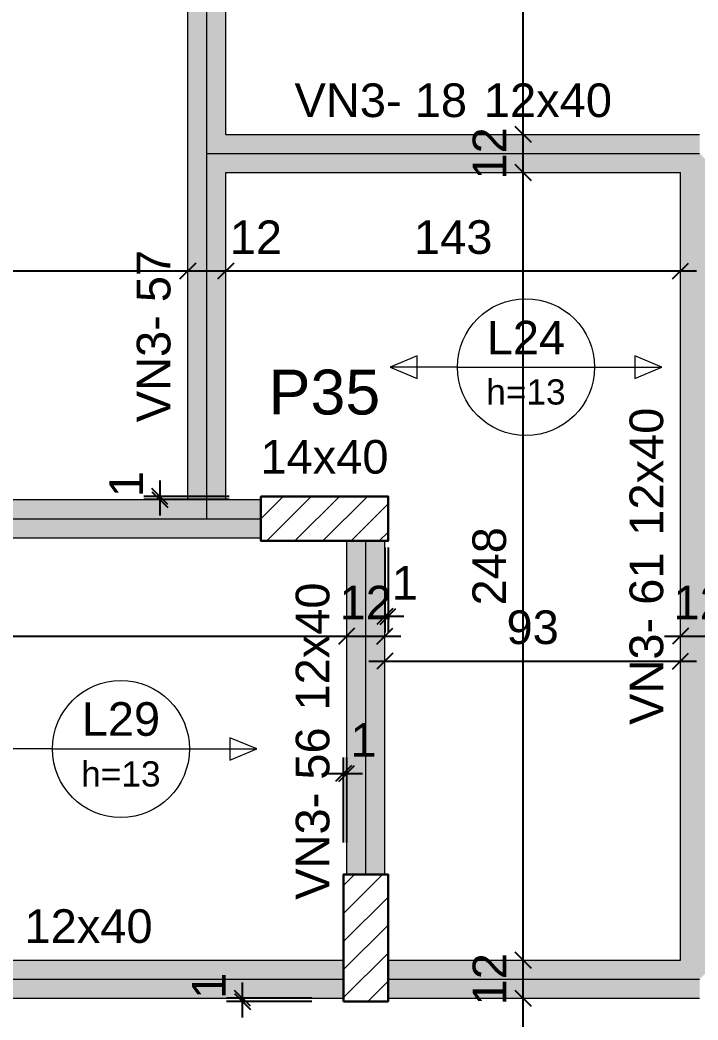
# Model space of a CAD drawing. Header units: millimetres. Extents: x -8 to 605, y -494 to 220.
# Drawn here: x 6.74 to 11, y -450.72 to -444.42 of the extents above; entities that cross this region are included whole.
import ezdxf

# ---------------------------------------------------------------- set-up
doc = ezdxf.new("R2010")
doc.units = ezdxf.units.MM
doc.header["$MEASUREMENT"] = 0
doc.linetypes.add('NULL', pattern=[0])
for name, color, linetype, lineweight in [('FO-Cotas', 5, 'Continuous', 5), ('FO-Eixos', 5, 'Continuous', 5), ('FO-Hachura pilar que passa', 19, 'Continuous', 5), ('FO-Hachura viga', 43, 'Continuous', 5), ('FO-Pilares', 4, 'Continuous', 30), ('FO-Textos das lajes', 1, 'Continuous', 20), ('FO-Textos das vigas', 7, 'Continuous', 5), ('FO-Textos dos pilares', 7, 'Continuous', 5), ('FO-Vigas', 1, 'Continuous', 20)]:
    doc.layers.add(name, color=color, linetype=linetype, lineweight=lineweight)
doc.styles.add('Arial', font='arial.ttf')
doc.dimstyles.new('UM_50.000000', dxfattribs={"dimtxt": 0.18, "dimasz": 0.1, "dimexe": 0.1, "dimexo": 0.2, "dimgap": 0, "dimtad": 1, "dimtih": 1, "dimtoh": 1, "dimdec": 1, "dimlfac": 50, "dimzin": 0, "dimdsep": 46, "dimtxsty": 'Standard', "dimcen": 0.09, "dimdle": 0.1, "dimadec": 1, "dimazin": 2, "dimtfac": 1, "dimtdec": 4, "dimtofl": 0, "dimtmove": 0, "dimatfit": 3, "dimfxl": 1, "dimtolj": 1, "dimarcsym": 0})
pattern_1 = [(45, (-4.58844, -411.61486), (-0.08838835, 0.08838835), [])]

# ---------------------------------------------------------------- blocks, each defined once
blk = doc.blocks.new('_Oblique')
at = {"color": 0, "linetype": 'ByBlock', "lineweight": -2}
blk.add_line((-0.5, -0.5), (0.5, 0.5), dxfattribs=at)
blk = doc.blocks.new('*D4236')
at = {"layer": 'Defpoints', "color": 0, "transparency": 16777216}
for p in [(3.6316, -448.3049), (8.7916, -448.3049), (8.7916, -448.3049)]:
    blk.add_point(p, dxfattribs=at)
at = {"layer": 'FO-Cotas', "color": 0, "lineweight": -2, "transparency": 16777216}
blk.add_line((3.5316, -448.3049), (8.8916, -448.3049), dxfattribs=at)
at = {"layer": 'FO-Cotas', "color": 0, "lineweight": -2, "transparency": 16777216, "xscale": 0.1, "yscale": 0.1, "zscale": 0.1, "rotation": 180}
blk.add_blockref('_Oblique', (3.6316, -448.3049), dxfattribs=at)
at = {"layer": 'FO-Cotas', "color": 0, "lineweight": -2, "transparency": 16777216, "xscale": 0.1, "yscale": 0.1, "zscale": 0.1}
blk.add_blockref('_Oblique', (8.7916, -448.3049), dxfattribs=at)
at = {"layer": 'FO-Cotas', "color": 7, "transparency": 16777216, "insert": (6.2116, -448.0931), "char_height": 0.2118, "attachment_point": 5, "rotation": 0.00573, "style": 'Arial'}
blk.add_mtext('\\A1;258', dxfattribs=at)
blk = doc.blocks.new('*D4237')
at = {"layer": 'Defpoints', "color": 0, "transparency": 16777216}
for p in [(8.7916, -448.3049), (9.0316, -448.3049), (9.0316, -448.3049)]:
    blk.add_point(p, dxfattribs=at)
at = {"layer": 'FO-Cotas', "color": 0, "lineweight": -2, "transparency": 16777216}
blk.add_line((8.6916, -448.3049), (9.1316, -448.3049), dxfattribs=at)
at = {"layer": 'FO-Cotas', "color": 0, "lineweight": -2, "transparency": 16777216, "xscale": 0.1, "yscale": 0.1, "zscale": 0.1, "rotation": 180}
blk.add_blockref('_Oblique', (8.7916, -448.3049), dxfattribs=at)
at = {"layer": 'FO-Cotas', "color": 0, "lineweight": -2, "transparency": 16777216, "xscale": 0.1, "yscale": 0.1, "zscale": 0.1}
blk.add_blockref('_Oblique', (9.0316, -448.3049), dxfattribs=at)
at = {"layer": 'FO-Cotas', "color": 7, "transparency": 16777216, "insert": (8.9116, -448.0931), "char_height": 0.2118, "attachment_point": 5, "rotation": 0.00573, "style": 'Arial'}
blk.add_mtext('\\A1;12', dxfattribs=at)
blk = doc.blocks.new('*D4238')
at = {"layer": 'Defpoints', "color": 0, "transparency": 16777216}
for p in [(9.0316, -448.4616), (10.8916, -448.4616), (10.8916, -448.4616)]:
    blk.add_point(p, dxfattribs=at)
at = {"layer": 'FO-Cotas', "color": 0, "lineweight": -2, "transparency": 16777216}
blk.add_line((8.9316, -448.4616), (10.9916, -448.4616), dxfattribs=at)
at = {"layer": 'FO-Cotas', "color": 0, "lineweight": -2, "transparency": 16777216, "xscale": 0.1, "yscale": 0.1, "zscale": 0.1, "rotation": 180}
blk.add_blockref('_Oblique', (9.0316, -448.4616), dxfattribs=at)
at = {"layer": 'FO-Cotas', "color": 0, "lineweight": -2, "transparency": 16777216, "xscale": 0.1, "yscale": 0.1, "zscale": 0.1}
blk.add_blockref('_Oblique', (10.8916, -448.4616), dxfattribs=at)
at = {"layer": 'FO-Cotas', "color": 7, "transparency": 16777216, "insert": (9.9616, -448.2498), "char_height": 0.2118, "attachment_point": 5, "rotation": 0.00573, "style": 'Arial'}
blk.add_mtext('\\A1;93', dxfattribs=at)
blk = doc.blocks.new('*D4239')
at = {"layer": 'Defpoints', "color": 0, "transparency": 16777216}
for p in [(10.8916, -448.3049), (11.1316, -448.3049), (11.1316, -448.3049)]:
    blk.add_point(p, dxfattribs=at)
at = {"layer": 'FO-Cotas', "color": 0, "lineweight": -2, "transparency": 16777216}
blk.add_line((10.7916, -448.3049), (11.2316, -448.3049), dxfattribs=at)
at = {"layer": 'FO-Cotas', "color": 0, "lineweight": -2, "transparency": 16777216, "xscale": 0.1, "yscale": 0.1, "zscale": 0.1, "rotation": 180}
blk.add_blockref('_Oblique', (10.8916, -448.3049), dxfattribs=at)
at = {"layer": 'FO-Cotas', "color": 0, "lineweight": -2, "transparency": 16777216, "xscale": 0.1, "yscale": 0.1, "zscale": 0.1}
blk.add_blockref('_Oblique', (11.1316, -448.3049), dxfattribs=at)
at = {"layer": 'FO-Cotas', "color": 7, "transparency": 16777216, "insert": (11.0116, -448.0931), "char_height": 0.2118, "attachment_point": 5, "rotation": 0.00573, "style": 'Arial'}
blk.add_mtext('\\A1;12', dxfattribs=at)
blk = doc.blocks.new('*D4251')
at = {"layer": 'Defpoints', "color": 0, "transparency": 16777216}
for p in [(0.7316, -446.0049), (7.7916, -446.0049), (7.7916, -446.0049)]:
    blk.add_point(p, dxfattribs=at)
at = {"layer": 'FO-Cotas', "color": 0, "lineweight": -2, "transparency": 16777216}
blk.add_line((0.6316, -446.0049), (7.8916, -446.0049), dxfattribs=at)
at = {"layer": 'FO-Cotas', "color": 0, "lineweight": -2, "transparency": 16777216, "xscale": 0.1, "yscale": 0.1, "zscale": 0.1, "rotation": 180}
blk.add_blockref('_Oblique', (0.7316, -446.0049), dxfattribs=at)
at = {"layer": 'FO-Cotas', "color": 0, "lineweight": -2, "transparency": 16777216, "xscale": 0.1, "yscale": 0.1, "zscale": 0.1}
blk.add_blockref('_Oblique', (7.7916, -446.0049), dxfattribs=at)
at = {"layer": 'FO-Cotas', "color": 7, "transparency": 16777216, "insert": (4.2616, -445.7931), "char_height": 0.2118, "attachment_point": 5, "rotation": 0.00573, "style": 'Arial'}
blk.add_mtext('\\A1;353', dxfattribs=at)
blk = doc.blocks.new('*D4252')
at = {"layer": 'Defpoints', "color": 0, "transparency": 16777216}
for p in [(7.7916, -446.0049), (8.0316, -446.0049), (8.0316, -446.0049)]:
    blk.add_point(p, dxfattribs=at)
at = {"layer": 'FO-Cotas', "color": 0, "lineweight": -2, "transparency": 16777216}
blk.add_line((7.6916, -446.0049), (8.1316, -446.0049), dxfattribs=at)
at = {"layer": 'FO-Cotas', "color": 0, "lineweight": -2, "transparency": 16777216, "xscale": 0.1, "yscale": 0.1, "zscale": 0.1, "rotation": 180}
blk.add_blockref('_Oblique', (7.7916, -446.0049), dxfattribs=at)
at = {"layer": 'FO-Cotas', "color": 0, "lineweight": -2, "transparency": 16777216, "xscale": 0.1, "yscale": 0.1, "zscale": 0.1}
blk.add_blockref('_Oblique', (8.0316, -446.0049), dxfattribs=at)
at = {"layer": 'FO-Cotas', "color": 7, "transparency": 16777216, "insert": (8.2201, -445.7931), "char_height": 0.2118, "attachment_point": 5, "rotation": 0.00573, "style": 'Arial'}
blk.add_mtext('\\A1;12', dxfattribs=at)
blk = doc.blocks.new('*D4253')
at = {"layer": 'Defpoints', "color": 0, "transparency": 16777216}
for p in [(8.0316, -446.0049), (10.8916, -446.0049), (10.8916, -446.0049)]:
    blk.add_point(p, dxfattribs=at)
at = {"layer": 'FO-Cotas', "color": 0, "lineweight": -2, "transparency": 16777216}
blk.add_line((7.9316, -446.0049), (10.9916, -446.0049), dxfattribs=at)
at = {"layer": 'FO-Cotas', "color": 0, "lineweight": -2, "transparency": 16777216, "xscale": 0.1, "yscale": 0.1, "zscale": 0.1, "rotation": 180}
blk.add_blockref('_Oblique', (8.0316, -446.0049), dxfattribs=at)
at = {"layer": 'FO-Cotas', "color": 0, "lineweight": -2, "transparency": 16777216, "xscale": 0.1, "yscale": 0.1, "zscale": 0.1}
blk.add_blockref('_Oblique', (10.8916, -446.0049), dxfattribs=at)
at = {"layer": 'FO-Cotas', "color": 7, "transparency": 16777216, "insert": (9.4616, -445.7931), "char_height": 0.2118, "attachment_point": 5, "rotation": 0.00573, "style": 'Arial'}
blk.add_mtext('\\A1;143', dxfattribs=at)
blk = doc.blocks.new('*D4330')
at = {"layer": 'Defpoints', "color": 0, "transparency": 16777216}
for p in [(9.9016, -450.5847), (9.9016, -450.5847), (9.9016, -456.2447)]:
    blk.add_point(p, dxfattribs=at)
at = {"layer": 'FO-Cotas', "color": 0, "lineweight": -2, "transparency": 16777216}
blk.add_line((9.9016, -456.3447), (9.9016, -450.4847), dxfattribs=at)
at = {"layer": 'FO-Cotas', "color": 0, "lineweight": -2, "transparency": 16777216, "xscale": 0.1, "yscale": 0.1, "zscale": 0.1}
for p, rotation in [((9.9016, -450.5847), 90), ((9.9016, -456.2447), 270)]:
    blk.add_blockref('_Oblique', p, dxfattribs=dict(at, rotation=rotation))
at = {"layer": 'FO-Cotas', "color": 7, "transparency": 16777216, "insert": (9.6898, -453.4147), "char_height": 0.2118, "attachment_point": 5, "rotation": 90, "style": 'Arial'}
blk.add_mtext('\\A1;283', dxfattribs=at)
blk = doc.blocks.new('*D4331')
at = {"layer": 'Defpoints', "color": 0, "transparency": 16777216}
for p in [(9.9016, -450.3447), (9.9016, -450.3447), (9.9016, -450.5847)]:
    blk.add_point(p, dxfattribs=at)
at = {"layer": 'FO-Cotas', "color": 0, "lineweight": -2, "transparency": 16777216}
blk.add_line((9.9016, -450.6847), (9.9016, -450.2447), dxfattribs=at)
at = {"layer": 'FO-Cotas', "color": 0, "lineweight": -2, "transparency": 16777216, "xscale": 0.1, "yscale": 0.1, "zscale": 0.1}
for p, rotation in [((9.9016, -450.3447), 90), ((9.9016, -450.5847), 270)]:
    blk.add_blockref('_Oblique', p, dxfattribs=dict(at, rotation=rotation))
at = {"layer": 'FO-Cotas', "color": 7, "transparency": 16777216, "insert": (9.6898, -450.4647), "char_height": 0.2118, "attachment_point": 5, "rotation": 90, "style": 'Arial'}
blk.add_mtext('\\A1;12', dxfattribs=at)
blk = doc.blocks.new('*D4332')
at = {"layer": 'Defpoints', "color": 0, "transparency": 16777216}
for p in [(9.9016, -445.3847), (9.9016, -445.3847), (9.9016, -450.3447)]:
    blk.add_point(p, dxfattribs=at)
at = {"layer": 'FO-Cotas', "color": 0, "lineweight": -2, "transparency": 16777216}
blk.add_line((9.9016, -450.4447), (9.9016, -445.2847), dxfattribs=at)
at = {"layer": 'FO-Cotas', "color": 0, "lineweight": -2, "transparency": 16777216, "xscale": 0.1, "yscale": 0.1, "zscale": 0.1}
for p, rotation in [((9.9016, -445.3847), 90), ((9.9016, -450.3447), 270)]:
    blk.add_blockref('_Oblique', p, dxfattribs=dict(at, rotation=rotation))
at = {"layer": 'FO-Cotas', "color": 7, "transparency": 16777216, "insert": (9.6898, -447.8647), "char_height": 0.2118, "attachment_point": 5, "rotation": 90, "style": 'Arial'}
blk.add_mtext('\\A1;248', dxfattribs=at)
blk = doc.blocks.new('*D4333')
at = {"layer": 'Defpoints', "color": 0, "transparency": 16777216}
for p in [(9.9016, -445.1447), (9.9016, -445.1447), (9.9016, -445.3847)]:
    blk.add_point(p, dxfattribs=at)
at = {"layer": 'FO-Cotas', "color": 0, "lineweight": -2, "transparency": 16777216}
blk.add_line((9.9016, -445.4847), (9.9016, -445.0447), dxfattribs=at)
at = {"layer": 'FO-Cotas', "color": 0, "lineweight": -2, "transparency": 16777216, "xscale": 0.1, "yscale": 0.1, "zscale": 0.1}
for p, rotation in [((9.9016, -445.1447), 90), ((9.9016, -445.3847), 270)]:
    blk.add_blockref('_Oblique', p, dxfattribs=dict(at, rotation=rotation))
at = {"layer": 'FO-Cotas', "color": 7, "transparency": 16777216, "insert": (9.6898, -445.2647), "char_height": 0.2118, "attachment_point": 5, "rotation": 90, "style": 'Arial'}
blk.add_mtext('\\A1;12', dxfattribs=at)
blk = doc.blocks.new('*D4334')
at = {"layer": 'Defpoints', "color": 0, "transparency": 16777216}
for p in [(9.9016, -438.0849), (9.9016, -438.0849), (9.9016, -445.1447)]:
    blk.add_point(p, dxfattribs=at)
at = {"layer": 'FO-Cotas', "color": 0, "lineweight": -2, "transparency": 16777216}
blk.add_line((9.9016, -445.2447), (9.9016, -437.9849), dxfattribs=at)
at = {"layer": 'FO-Cotas', "color": 0, "lineweight": -2, "transparency": 16777216, "xscale": 0.1, "yscale": 0.1, "zscale": 0.1}
for p, rotation in [((9.9016, -438.0849), 90), ((9.9016, -445.1447), 270)]:
    blk.add_blockref('_Oblique', p, dxfattribs=dict(at, rotation=rotation))
at = {"layer": 'FO-Cotas', "color": 7, "transparency": 16777216, "insert": (9.6898, -441.6148), "char_height": 0.2118, "attachment_point": 5, "rotation": 90, "style": 'Arial'}
blk.add_mtext('\\A1;353', dxfattribs=at)
blk = doc.blocks.new('*D4408')
at = {"layer": 'Defpoints', "color": 0, "transparency": 16777216}
for p in [(9.0316, -447.5454), (9.0516, -447.5454), (9.0316, -448.1808)]:
    blk.add_point(p, dxfattribs=at)
at = {"layer": 'FO-Cotas', "color": 0, "lineweight": -2, "transparency": 16777216}
for p, q in [((9.0316, -447.7454), (9.0316, -448.2808)), ((9.0516, -447.7454), (9.0516, -448.2808)), ((9.1516, -448.1808), (8.9316, -448.1808))]:
    blk.add_line(p, q, dxfattribs=at)
at = {"layer": 'FO-Cotas', "color": 0, "lineweight": -2, "transparency": 16777216, "xscale": 0.1, "yscale": 0.1, "zscale": 0.1, "rotation": 180}
blk.add_blockref('_Oblique', (9.0316, -448.1808), dxfattribs=at)
at = {"layer": 'FO-Cotas', "color": 0, "lineweight": -2, "transparency": 16777216, "xscale": 0.1, "yscale": 0.1, "zscale": 0.1}
blk.add_blockref('_Oblique', (9.0516, -448.1808), dxfattribs=at)
at = {"layer": 'FO-Cotas', "color": 7, "transparency": 16777216, "insert": (9.1578, -447.969), "char_height": 0.2118, "attachment_point": 5, "rotation": 0.00573, "style": 'Arial'}
blk.add_mtext('\\A1;1', dxfattribs=at)
blk = doc.blocks.new('*D4411')
at = {"layer": 'Defpoints', "color": 0, "transparency": 16777216}
for p in [(8.7916, -449.1693), (8.7716, -449.8047), (8.7916, -449.8047)]:
    blk.add_point(p, dxfattribs=at)
at = {"layer": 'FO-Cotas', "color": 0, "lineweight": -2, "transparency": 16777216}
for p, q in [((8.7716, -449.6047), (8.7716, -449.0693)), ((8.7916, -449.6047), (8.7916, -449.0693)), ((8.6716, -449.1693), (8.8916, -449.1693))]:
    blk.add_line(p, q, dxfattribs=at)
at = {"layer": 'FO-Cotas', "color": 0, "lineweight": -2, "transparency": 16777216, "xscale": 0.1, "yscale": 0.1, "zscale": 0.1, "rotation": 180}
blk.add_blockref('_Oblique', (8.7716, -449.1693), dxfattribs=at)
at = {"layer": 'FO-Cotas', "color": 0, "lineweight": -2, "transparency": 16777216, "xscale": 0.1, "yscale": 0.1, "zscale": 0.1}
blk.add_blockref('_Oblique', (8.7916, -449.1693), dxfattribs=at)
at = {"layer": 'FO-Cotas', "color": 7, "transparency": 16777216, "insert": (8.8978, -448.9575), "char_height": 0.2118, "attachment_point": 5, "rotation": 0.00573, "style": 'Arial'}
blk.add_mtext('\\A1;1', dxfattribs=at)
blk = doc.blocks.new('*D4486')
at = {"layer": 'Defpoints', "color": 0, "transparency": 16777216}
for p in [(8.2516, -447.4249), (7.6162, -447.4449), (8.2516, -447.4449)]:
    blk.add_point(p, dxfattribs=at)
at = {"layer": 'FO-Cotas', "color": 0, "lineweight": -2, "transparency": 16777216}
for p, q in [((7.6162, -447.3249), (7.6162, -447.5449)), ((8.0516, -447.4249), (7.5162, -447.4249)), ((8.0516, -447.4449), (7.5162, -447.4449))]:
    blk.add_line(p, q, dxfattribs=at)
at = {"layer": 'FO-Cotas', "color": 0, "lineweight": -2, "transparency": 16777216, "xscale": 0.1, "yscale": 0.1, "zscale": 0.1}
for p, rotation in [((7.6162, -447.4249), 90), ((7.6162, -447.4449), 270)]:
    blk.add_blockref('_Oblique', p, dxfattribs=dict(at, rotation=rotation))
at = {"layer": 'FO-Cotas', "color": 7, "transparency": 16777216, "insert": (7.4044, -447.3466), "char_height": 0.2118, "attachment_point": 5, "rotation": 90, "style": 'Arial'}
blk.add_mtext('\\A1;1', dxfattribs=at)
blk = doc.blocks.new('*D4489')
at = {"layer": 'Defpoints', "color": 0, "transparency": 16777216}
for p in [(8.1362, -450.5847), (8.7716, -450.5847), (8.7716, -450.6047)]:
    blk.add_point(p, dxfattribs=at)
at = {"layer": 'FO-Cotas', "color": 0, "lineweight": -2, "transparency": 16777216}
for p, q in [((8.1362, -450.7047), (8.1362, -450.4847)), ((8.5716, -450.5847), (8.0362, -450.5847)), ((8.5716, -450.6047), (8.0362, -450.6047))]:
    blk.add_line(p, q, dxfattribs=at)
at = {"layer": 'FO-Cotas', "color": 0, "lineweight": -2, "transparency": 16777216, "xscale": 0.1, "yscale": 0.1, "zscale": 0.1}
for p, rotation in [((8.1362, -450.5847), 90), ((8.1362, -450.6047), 270)]:
    blk.add_blockref('_Oblique', p, dxfattribs=dict(at, rotation=rotation))
at = {"layer": 'FO-Cotas', "color": 7, "transparency": 16777216, "insert": (7.9244, -450.5064), "char_height": 0.2118, "attachment_point": 5, "rotation": 90, "style": 'Arial'}
blk.add_mtext('\\A1;1', dxfattribs=at)

msp = doc.modelspace()

# ---------------------------------------------------------------- hatches: boundary and pattern name
at = {"layer": 'FO-Hachura pilar que passa', "linetype": 'Continuous', "ltscale": 0.2}
h = msp.add_hatch(dxfattribs=at)
h.set_pattern_fill('ANSI31', color=19, style=0)
h.set_pattern_definition(pattern_1)
h.paths.add_polyline_path([(8.2516, -447.4249), (8.2516, -447.5649), (8.2516, -447.7049), (8.6516, -447.7049), (9.0516, -447.7049), (9.0516, -447.5649), (9.0516, -447.4249), (8.6516, -447.4249)])
h = msp.add_hatch(dxfattribs=at)
h.set_pattern_fill('ANSI31', color=19, style=0)
h.set_pattern_definition(pattern_1)
h.paths.add_polyline_path([(8.7716, -450.6047), (8.9116, -450.6047), (9.0516, -450.6047), (9.0516, -450.2047), (9.0516, -449.8047), (8.9116, -449.8047), (8.7716, -449.8047), (8.7716, -450.2047)])
at = {"layer": 'FO-Hachura viga', "linetype": 'Continuous', "ltscale": 0.2}
for points in [[(8.0316, -445.1447), (8.0316, -445.1447), (8.0316, -442.1247), (7.7916, -442.1247), (7.7916, -445.2647), (7.9116, -445.2647), (8.0316, -445.1447)], [(11.0116, -445.2647), (11.0116, -445.2647), (11.0116, -445.1447), (8.0316, -445.1447), (7.9116, -445.2647), (8.0316, -445.3847), (10.8916, -445.3847), (11.0116, -445.2647)], [(8.0316, -447.4449), (8.0316, -447.4449), (8.0316, -445.3847), (7.9116, -445.2647), (7.7918, -445.2647), (7.7918, -447.4449), (7.9116, -447.5649), (8.0316, -447.4449)], [(11.1316, -450.3449), (11.1316, -450.3449), (11.1316, -445.3847), (11.0116, -445.2647), (10.8916, -445.3847), (10.8916, -450.3447), (11.0116, -450.4649), (11.1316, -450.3449)], [(7.9116, -447.5649), (7.9116, -447.5649), (7.7918, -447.4449), (3.5116, -447.4449), (3.5116, -447.5649), (3.6316, -447.6849), (7.9116, -447.6849), (7.9116, -447.5649)], [(8.2516, -447.4449), (8.2516, -447.4449), (8.0316, -447.4449), (7.9116, -447.5649), (7.9116, -447.6849), (8.2516, -447.6849), (8.2516, -447.4449)], [(9.0316, -447.7049), (9.0316, -447.7049), (8.7916, -447.7049), (8.7916, -449.8047), (9.0316, -449.8047), (9.0316, -447.7049)], [(8.7716, -450.3449), (8.7716, -450.3449), (4.3716, -450.3449), (4.3716, -450.5849), (8.7716, -450.5849), (8.7716, -450.3449)], [(11.0116, -450.4649), (11.0116, -450.4649), (10.8916, -450.3447), (9.0516, -450.3447), (9.0516, -450.5847), (11.0116, -450.5847), (11.0116, -450.4649)]]:
    msp.add_hatch(color=43, dxfattribs=at).paths.add_polyline_path(points)

# ---------------------------------------------------------------- linework, layer by layer
at = {"layer": 'FO-Eixos'}
for p, q in [((7.9116, -445.2647), (7.9116, -442.1247)), ((7.9116, -447.5649), (7.9116, -445.2647)), ((7.9116, -445.2647), (11.0116, -445.2647)), ((3.5116, -447.5649), (7.9116, -447.5649)), ((7.9116, -447.5649), (8.2516, -447.5649)), ((8.9116, -449.8047), (8.9116, -447.7049)), ((4.3716, -450.4647), (8.7716, -450.4647)), ((9.0516, -450.4647), (11.0116, -450.4647))]:
    msp.add_line(p, q, dxfattribs=at)
at = {"layer": 'FO-Pilares'}
for points in [[(8.2516, -447.4249), (8.2516, -447.5649), (8.2516, -447.7049), (8.6516, -447.7049), (9.0516, -447.7049), (9.0516, -447.5649), (9.0516, -447.4249), (8.6516, -447.4249), (8.2516, -447.4249)], [(8.7716, -450.6047), (8.9116, -450.6047), (9.0516, -450.6047), (9.0516, -450.2047), (9.0516, -449.8047), (8.9116, -449.8047), (8.7716, -449.8047), (8.7716, -450.2047), (8.7716, -450.6047)]]:
    msp.add_lwpolyline(points, close=True, dxfattribs=at)
at = {"layer": 'FO-Textos das lajes'}
for p, q in [((9.2342, -446.5399), (9.0647, -446.6105)), ((9.2342, -446.6811), (9.2342, -446.5399)), ((10.7739, -446.6105), (10.6045, -446.5399)), ((10.6045, -446.5399), (10.6045, -446.6811)), ((9.0647, -446.6105), (9.2342, -446.6811)), ((9.4883, -446.6105), (10.3503, -446.6105)), ((10.6045, -446.6811), (10.7739, -446.6105)), ((8.2255, -449.0148), (8.0561, -448.9442)), ((8.0561, -448.9442), (8.0561, -449.0854)), ((6.94, -449.0148), (7.8019, -449.0148)), ((8.0561, -449.0854), (8.2255, -449.0148))]:
    msp.add_line(p, q, dxfattribs=at)
for points in [[(9.4883, -446.6105), (9.0647, -446.6105)], [(10.3503, -446.6105), (10.7739, -446.6105)], [(6.94, -449.0148), (6.5164, -449.0148)], [(7.8019, -449.0148), (8.2255, -449.0148)]]:
    msp.add_lwpolyline(points, dxfattribs=at)
for centre in [(9.9193, -446.6105), (7.371, -449.0148)]:
    msp.add_circle(centre, 0.431, dxfattribs=at)
at = {"layer": 'FO-Vigas'}
for p, q in [((7.7916, -445.2647), (7.7916, -442.1247)), ((8.0316, -445.1447), (8.0316, -442.1247)), ((8.0316, -445.1447), (11.0116, -445.1447)), ((7.7916, -447.4449), (7.7916, -445.2647)), ((8.0316, -447.4449), (8.0316, -445.3847)), ((8.0316, -445.3847), (10.8916, -445.3847)), ((10.8916, -450.3447), (10.8916, -445.3847)), ((3.5116, -447.4449), (7.7916, -447.4449)), ((8.0316, -447.4449), (8.2516, -447.4449)), ((3.6316, -447.6849), (7.9116, -447.6849)), ((7.9116, -447.6849), (8.2516, -447.6849)), ((8.7916, -449.8047), (8.7916, -447.7049)), ((9.0316, -449.8047), (9.0316, -447.7049)), ((4.3716, -450.3447), (8.7716, -450.3447)), ((9.0516, -450.3447), (10.8916, -450.3447)), ((4.3716, -450.5847), (8.7716, -450.5847)), ((9.0516, -450.5847), (11.0116, -450.5847))]:
    msp.add_line(p, q, dxfattribs=at)

# ---------------------------------------------------------------- texts
at = {"layer": 'FO-Textos das lajes', "linetype": 'NULL', "ltscale": 0.2, "attachment_point": 8, "line_spacing_factor": 0.798, "style": 'Arial'}
for s, insert, char_height, width in [('L24', (9.9193, -446.5308), 0.2118, 0.987001), ('h=13', (9.9193, -446.8482), 0.15885, 0.999351), ('L29', (7.371, -448.935), 0.2118, 0.987001), ('h=13', (7.371, -449.2534), 0.15885, 0.999351)]:
    msp.add_mtext(s, dxfattribs=dict(at, insert=insert, char_height=char_height, width=width))
at = {"layer": 'FO-Textos das vigas', "linetype": 'NULL', "ltscale": 0.2, "char_height": 0.2118, "line_spacing_factor": 0.798, "style": 'Arial'}
for s, insert, width, attachment_point in [('VN3- 18', (9.5486, -445.039), 2.170627, 9), ('12x40', (9.6546, -445.039), 1.612069, 7), ('12x40', (6.7646, -450.239), 1.612069, 7)]:
    msp.add_mtext(s, dxfattribs=dict(at, insert=insert, width=width, attachment_point=attachment_point))
at = {"layer": 'FO-Textos das vigas', "linetype": 'NULL', "ltscale": 0.2, "char_height": 0.2118, "rotation": 90.00021, "line_spacing_factor": 0.798, "style": 'Arial'}
for s, insert, width, attachment_point in [('VN3- 57', (7.6857, -446.4149), 2.170627, 8), ('12x40', (10.7857, -447.6719), 1.612069, 7), ('VN3- 61', (10.7857, -447.7779), 2.170627, 9), ('12x40', (8.6857, -448.7729), 1.612069, 7), ('VN3- 56', (8.6857, -448.8789), 2.170627, 9)]:
    msp.add_mtext(s, dxfattribs=dict(at, insert=insert, width=width, attachment_point=attachment_point))
at = {"layer": 'FO-Textos dos pilares', "linetype": 'NULL', "ltscale": 0.2, "attachment_point": 8, "line_spacing_factor": 0.798, "style": 'Arial'}
for s, insert, char_height, width in [('P35', (8.6516, -446.9127), 0.2824, 1.403821), ('14x40', (8.6516, -447.284), 0.2118, 1.612069)]:
    msp.add_mtext(s, dxfattribs=dict(at, insert=insert, char_height=char_height, width=width))

# ---------------------------------------------------------------- dimensions: what is measured, and where the dimension line sits
at = {"layer": 'FO-Cotas'}
for base, p1, p2, override, picture, middle in [((9.9016, -438.0849), (9.9016, -445.1447), (9.9016, -438.0849), {"dimtxt": 0.2118, "dimasz": 0.1, "dimexe": 0.1, "dimexo": 0.2, "dimtad": 1, "dimtih": 0, "dimtoh": 0, "dimdec": 1, "dimlfac": 50, "dimzin": 8, "dimtxsty": 'Arial', "dimblk": 'Oblique', "dimblk1": 'Oblique', "dimblk2": 'Oblique', "dimsah": 1, "dimdle": 0.1, "dimse1": 1, "dimse2": 1, "dimclrt": 7, "dimadec": 1, "dimazin": 3, "dimtmove": 2, "dimldrblk": 'Oblique'}, '*D4334', (9.6898, -441.6148)), ((9.9016, -445.1447), (9.9016, -445.3847), (9.9016, -445.1447), {"dimtxt": 0.2118, "dimasz": 0.1, "dimexe": 0.1, "dimexo": 0.2, "dimtad": 1, "dimtih": 0, "dimtoh": 0, "dimdec": 1, "dimlfac": 50, "dimzin": 8, "dimtxsty": 'Arial', "dimblk": 'Oblique', "dimblk1": 'Oblique', "dimblk2": 'Oblique', "dimsah": 1, "dimdle": 0.1, "dimse1": 1, "dimse2": 1, "dimclrt": 7, "dimadec": 1, "dimazin": 3, "dimtmove": 2, "dimldrblk": 'Oblique'}, '*D4333', (9.6898, -445.2647)), ((9.9016, -445.3847), (9.9016, -450.3447), (9.9016, -445.3847), {"dimtxt": 0.2118, "dimasz": 0.1, "dimexe": 0.1, "dimexo": 0.2, "dimtad": 1, "dimtih": 0, "dimtoh": 0, "dimdec": 1, "dimlfac": 50, "dimzin": 8, "dimtxsty": 'Arial', "dimblk": 'Oblique', "dimblk1": 'Oblique', "dimblk2": 'Oblique', "dimsah": 1, "dimdle": 0.1, "dimse1": 1, "dimse2": 1, "dimclrt": 7, "dimadec": 1, "dimazin": 3, "dimtmove": 2, "dimldrblk": 'Oblique'}, '*D4332', (9.6898, -447.8647)), ((7.6162, -447.4449), (8.2516, -447.4249), (8.2516, -447.4449), {"dimtxt": 0.2118, "dimasz": 0.1, "dimexe": 0.1, "dimexo": 0.2, "dimtad": 1, "dimtih": 0, "dimtoh": 0, "dimdec": 1, "dimlfac": 50, "dimzin": 8, "dimtxsty": 'Arial', "dimblk": 'Oblique', "dimblk1": 'Oblique', "dimblk2": 'Oblique', "dimsah": 1, "dimdle": 0.1, "dimse1": 0, "dimse2": 0, "dimclrt": 7, "dimadec": 1, "dimazin": 3, "dimtmove": 2, "dimldrblk": 'Oblique'}, '*D4486', (7.4044, -447.3466)), ((9.9016, -450.3447), (9.9016, -450.5847), (9.9016, -450.3447), {"dimtxt": 0.2118, "dimasz": 0.1, "dimexe": 0.1, "dimexo": 0.2, "dimtad": 1, "dimtih": 0, "dimtoh": 0, "dimdec": 1, "dimlfac": 50, "dimzin": 8, "dimtxsty": 'Arial', "dimblk": 'Oblique', "dimblk1": 'Oblique', "dimblk2": 'Oblique', "dimsah": 1, "dimdle": 0.1, "dimse1": 1, "dimse2": 1, "dimclrt": 7, "dimadec": 1, "dimazin": 3, "dimtmove": 2, "dimldrblk": 'Oblique'}, '*D4331', (9.6898, -450.4647)), ((8.1362, -450.5847), (8.7716, -450.6047), (8.7716, -450.5847), {"dimtxt": 0.2118, "dimasz": 0.1, "dimexe": 0.1, "dimexo": 0.2, "dimtad": 1, "dimtih": 0, "dimtoh": 0, "dimdec": 1, "dimlfac": 50, "dimzin": 8, "dimtxsty": 'Arial', "dimblk": 'Oblique', "dimblk1": 'Oblique', "dimblk2": 'Oblique', "dimsah": 1, "dimdle": 0.1, "dimse1": 0, "dimse2": 0, "dimclrt": 7, "dimadec": 1, "dimazin": 3, "dimtmove": 2, "dimldrblk": 'Oblique'}, '*D4489', (7.9244, -450.5064)), ((9.9016, -450.5847), (9.9016, -456.2447), (9.9016, -450.5847), {"dimtxt": 0.2118, "dimasz": 0.1, "dimexe": 0.1, "dimexo": 0.2, "dimtad": 1, "dimtih": 0, "dimtoh": 0, "dimdec": 1, "dimlfac": 50, "dimzin": 8, "dimtxsty": 'Arial', "dimblk": 'Oblique', "dimblk1": 'Oblique', "dimblk2": 'Oblique', "dimsah": 1, "dimdle": 0.1, "dimse1": 1, "dimse2": 1, "dimclrt": 7, "dimadec": 1, "dimazin": 3, "dimtmove": 2, "dimldrblk": 'Oblique'}, '*D4330', (9.6898, -453.4147))]:
    dim = msp.add_linear_dim(base=base, p1=p1, p2=p2, angle=90, dimstyle='UM_50.000000', override=override, dxfattribs=at)
    dim.commit()
    dim.dimension.update_dxf_attribs({"geometry": picture, "text_midpoint": middle, "dimtype": 160, "text_rotation": 90})
for base, p1, p2, override, picture, middle in [((7.7916, -446.0049), (0.7316, -446.0049), (7.7916, -446.0049), {"dimtxt": 0.2118, "dimasz": 0.1, "dimexe": 0.1, "dimexo": 0.2, "dimtad": 1, "dimtih": 0, "dimtoh": 0, "dimdec": 1, "dimlfac": 50, "dimzin": 8, "dimtxsty": 'Arial', "dimblk": 'Oblique', "dimblk1": 'Oblique', "dimblk2": 'Oblique', "dimsah": 1, "dimdle": 0.1, "dimse1": 1, "dimse2": 1, "dimclrt": 7, "dimadec": 1, "dimazin": 3, "dimtmove": 2, "dimldrblk": 'Oblique'}, '*D4251', (4.2616, -445.7931)), ((8.0316, -446.0049), (7.7916, -446.0049), (8.0316, -446.0049), {"dimtxt": 0.2118, "dimasz": 0.1, "dimexe": 0.1, "dimexo": 0.2, "dimtad": 1, "dimtih": 0, "dimtoh": 0, "dimdec": 1, "dimlfac": 50, "dimzin": 8, "dimtxsty": 'Arial', "dimblk": 'Oblique', "dimblk1": 'Oblique', "dimblk2": 'Oblique', "dimsah": 1, "dimdle": 0.1, "dimse1": 1, "dimse2": 1, "dimclrt": 7, "dimadec": 1, "dimazin": 3, "dimtmove": 2, "dimldrblk": 'Oblique'}, '*D4252', (8.2201, -445.7931)), ((10.8916, -446.0049), (8.0316, -446.0049), (10.8916, -446.0049), {"dimtxt": 0.2118, "dimasz": 0.1, "dimexe": 0.1, "dimexo": 0.2, "dimtad": 1, "dimtih": 0, "dimtoh": 0, "dimdec": 1, "dimlfac": 50, "dimzin": 8, "dimtxsty": 'Arial', "dimblk": 'Oblique', "dimblk1": 'Oblique', "dimblk2": 'Oblique', "dimsah": 1, "dimdle": 0.1, "dimse1": 1, "dimse2": 1, "dimclrt": 7, "dimadec": 1, "dimazin": 3, "dimtmove": 2, "dimldrblk": 'Oblique'}, '*D4253', (9.4616, -445.7931)), ((9.0316, -448.1808), (9.0516, -447.5454), (9.0316, -447.5454), {"dimtxt": 0.2118, "dimasz": 0.1, "dimexe": 0.1, "dimexo": 0.2, "dimtad": 1, "dimtih": 0, "dimtoh": 0, "dimdec": 1, "dimlfac": 50, "dimzin": 8, "dimtxsty": 'Arial', "dimblk": 'Oblique', "dimblk1": 'Oblique', "dimblk2": 'Oblique', "dimsah": 1, "dimdle": 0.1, "dimse1": 0, "dimse2": 0, "dimclrt": 7, "dimadec": 1, "dimazin": 3, "dimtmove": 2, "dimldrblk": 'Oblique'}, '*D4408', (9.1578, -447.969)), ((8.7916, -448.3049), (3.6316, -448.3049), (8.7916, -448.3049), {"dimtxt": 0.2118, "dimasz": 0.1, "dimexe": 0.1, "dimexo": 0.2, "dimtad": 1, "dimtih": 0, "dimtoh": 0, "dimdec": 1, "dimlfac": 50, "dimzin": 8, "dimtxsty": 'Arial', "dimblk": 'Oblique', "dimblk1": 'Oblique', "dimblk2": 'Oblique', "dimsah": 1, "dimdle": 0.1, "dimse1": 1, "dimse2": 1, "dimclrt": 7, "dimadec": 1, "dimazin": 3, "dimtmove": 2, "dimldrblk": 'Oblique'}, '*D4236', (6.2116, -448.0931)), ((9.0316, -448.3049), (8.7916, -448.3049), (9.0316, -448.3049), {"dimtxt": 0.2118, "dimasz": 0.1, "dimexe": 0.1, "dimexo": 0.2, "dimtad": 1, "dimtih": 0, "dimtoh": 0, "dimdec": 1, "dimlfac": 50, "dimzin": 8, "dimtxsty": 'Arial', "dimblk": 'Oblique', "dimblk1": 'Oblique', "dimblk2": 'Oblique', "dimsah": 1, "dimdle": 0.1, "dimse1": 1, "dimse2": 1, "dimclrt": 7, "dimadec": 1, "dimazin": 3, "dimtmove": 2, "dimldrblk": 'Oblique'}, '*D4237', (8.9116, -448.0931)), ((11.1316, -448.3049), (10.8916, -448.3049), (11.1316, -448.3049), {"dimtxt": 0.2118, "dimasz": 0.1, "dimexe": 0.1, "dimexo": 0.2, "dimtad": 1, "dimtih": 0, "dimtoh": 0, "dimdec": 1, "dimlfac": 50, "dimzin": 8, "dimtxsty": 'Arial', "dimblk": 'Oblique', "dimblk1": 'Oblique', "dimblk2": 'Oblique', "dimsah": 1, "dimdle": 0.1, "dimse1": 1, "dimse2": 1, "dimclrt": 7, "dimadec": 1, "dimazin": 3, "dimtmove": 2, "dimldrblk": 'Oblique'}, '*D4239', (11.0116, -448.0931)), ((10.8916, -448.4616), (9.0316, -448.4616), (10.8916, -448.4616), {"dimtxt": 0.2118, "dimasz": 0.1, "dimexe": 0.1, "dimexo": 0.2, "dimtad": 1, "dimtih": 0, "dimtoh": 0, "dimdec": 1, "dimlfac": 50, "dimzin": 8, "dimtxsty": 'Arial', "dimblk": 'Oblique', "dimblk1": 'Oblique', "dimblk2": 'Oblique', "dimsah": 1, "dimdle": 0.1, "dimse1": 1, "dimse2": 1, "dimclrt": 7, "dimadec": 1, "dimazin": 3, "dimtmove": 2, "dimldrblk": 'Oblique'}, '*D4238', (9.9616, -448.2498)), ((8.7916, -449.1693), (8.7716, -449.8047), (8.7916, -449.8047), {"dimtxt": 0.2118, "dimasz": 0.1, "dimexe": 0.1, "dimexo": 0.2, "dimtad": 1, "dimtih": 0, "dimtoh": 0, "dimdec": 1, "dimlfac": 50, "dimzin": 8, "dimtxsty": 'Arial', "dimblk": 'Oblique', "dimblk1": 'Oblique', "dimblk2": 'Oblique', "dimsah": 1, "dimdle": 0.1, "dimse1": 0, "dimse2": 0, "dimclrt": 7, "dimadec": 1, "dimazin": 3, "dimtmove": 2, "dimldrblk": 'Oblique'}, '*D4411', (8.8978, -448.9575))]:
    dim = msp.add_linear_dim(base=base, p1=p1, p2=p2, dimstyle='UM_50.000000', override=override, dxfattribs=at)
    dim.commit()
    dim.dimension.update_dxf_attribs({"geometry": picture, "text_midpoint": middle, "dimtype": 160, "text_rotation": 0.00573})

doc.saveas('drawing.dxf')
